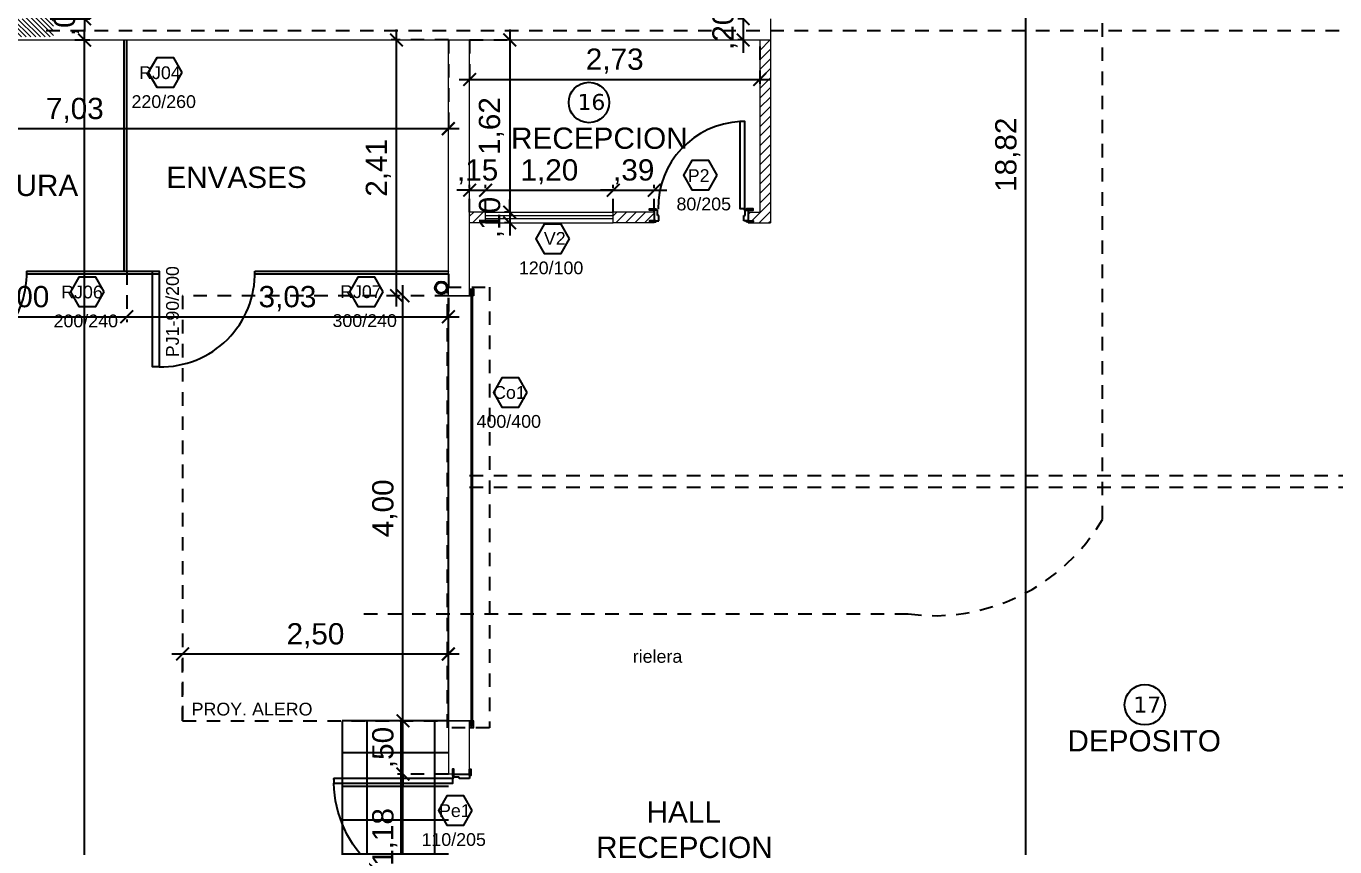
# Model space of a CAD drawing. Header units: metres. Extents: x 1166 to 1459, y -137 to 62.
# Drawn here: x 1261.83 to 1274.14, y -20.61 to -12.89 of the extents above; entities that cross this region are included whole.
import ezdxf

# ---------------------------------------------------------------- set-up
doc = ezdxf.new("R2010")
doc.units = ezdxf.units.M
doc.header["$LTSCALE"] = 0.508
doc.header["$PDMODE"] = 1
doc.header["$PDSIZE"] = -2
doc.linetypes.add('HIDDEN', pattern=[0.375, 0.25, -0.125])
doc.layers.get('0').update_dxf_attribs({"color": 9})
doc.layers.get('Defpoints').update_dxf_attribs({"color": 9})
for name, color, linetype in [('1-PROY', 9, 'HIDDEN'), ('2-Desig-Carp', 9, 'Continuous'), ('2-texto', 9, 'Continuous'), ('3-muros', 9, 'Continuous'), ('3-tabiques', 9, 'Continuous'), ('3-VISTA', 9, 'Continuous'), ('4-carpinterias', 9, 'Continuous'), ('8-cotas-100', 9, 'Continuous'), ('9-Hatch', 9, 'Continuous'), ('9-Hatch existente', 9, 'Continuous'), ('9-PISOS', 9, 'Continuous'), ('arq 0.09', 9, 'Continuous'), ('arq carpinterias', 9, 'Continuous'), ('instalación', 9, 'Continuous')]:
    doc.layers.add(name, color=color, linetype=linetype)
doc.layers.add('arq carpint 0.13', color=9, linetype='Continuous', lineweight=13)
doc.styles.add('swiss', font='swissel.ttf')
doc.dimstyles.new('dim-100', dxfattribs={"dimtxt": 0.2, "dimasz": 0.12, "dimexe": 0.05, "dimexo": 0, "dimgap": 0.05, "dimtad": 1, "dimzin": 4, "dimtxsty": 'swiss', "dimblk": 'ARCHTICK', "dimcen": 0.5, "dimdle": 0.1, "dimclrd": 256, "dimclre": 252, "dimclrt": 256, "dimadec": 0, "dimazin": 0, "dimtfac": 1, "dimtix": 1, "dimtmove": 2, "dimatfit": 3, "dimldrblk": 'OPEN30', "dimfxl": 0.05, "dimtolj": 1, "dimtzin": 0, "dimarcsym": 0})

# ---------------------------------------------------------------- blocks, each defined once
blk = doc.blocks.new('_ARCHTICK')
at = {"color": 0, "linetype": 'ByBlock', "const_width": 0.15}
blk.add_lwpolyline([(-0.5, -0.5), (0.5, 0.5)], dxfattribs=at)
blk = doc.blocks.new('*D26')
at = {"layer": '8-cotas-100', "linetype": 'Continuous', "lineweight": -2, "transparency": 16777216}
for p, q in [((1262.378, -12.757), (1262.378, -12.637)), ((1262.378, -12.817), (1262.378, -12.757)), ((1262.378, -12.817), (1262.378, -12.937))]:
    blk.add_line(p, q, dxfattribs=at)
at = {"layer": '8-cotas-100', "color": 252, "linetype": 'Continuous', "lineweight": -2, "transparency": 16777216}
for p, q in [((1262.084, -12.757), (1262.428, -12.757)), ((1262.054, -12.817), (1262.428, -12.817))]:
    blk.add_line(p, q, dxfattribs=at)
at = {"layer": 'Defpoints', "color": 0, "linetype": 'Continuous', "transparency": 16777216}
for p in [(1262.084, -12.757), (1262.378, -12.757), (1262.054, -12.817)]:
    blk.add_point(p, dxfattribs=at)
at = {"layer": '8-cotas-100', "linetype": 'Continuous', "lineweight": -2, "transparency": 16777216, "xscale": 0.12, "yscale": 0.12, "zscale": 0.12}
for p, rotation in [((1262.378, -12.757), 270), ((1262.378, -12.817), 90)]:
    blk.add_blockref('_ARCHTICK', p, dxfattribs=dict(at, rotation=rotation))
at = {"layer": '8-cotas-100', "linetype": 'Continuous', "lineweight": 0, "transparency": 16777216, "insert": (1262.207, -12.787), "char_height": 0.2, "attachment_point": 5, "rotation": 90, "style": 'swiss'}
blk.add_mtext('\\A1;,06', dxfattribs=at)
blk = doc.blocks.new('_Open30')
at = {"color": 0, "linetype": 'ByBlock', "lineweight": -2}
for p, q in [((-1, 0.27), (0, 0)), ((0, 0), (-1, -0.27)), ((0, 0), (-1, 0))]:
    blk.add_line(p, q, dxfattribs=at)
blk = doc.blocks.new('*D103')
at = {"layer": '8-cotas-100', "linetype": 'Continuous', "lineweight": -2, "transparency": 16777216}
for p, q in [((1262.378, -12.757), (1262.378, -12.637)), ((1262.378, -12.817), (1262.378, -12.757)), ((1262.378, -12.817), (1262.378, -12.937))]:
    blk.add_line(p, q, dxfattribs=at)
at = {"layer": '8-cotas-100', "color": 252, "linetype": 'Continuous', "lineweight": -2, "transparency": 16777216}
for p, q in [((1262.084, -12.757), (1262.428, -12.757)), ((1262.054, -12.817), (1262.428, -12.817))]:
    blk.add_line(p, q, dxfattribs=at)
at = {"layer": 'Defpoints', "color": 0, "linetype": 'Continuous', "transparency": 16777216}
for p in [(1262.084, -12.757), (1262.378, -12.757), (1262.054, -12.817)]:
    blk.add_point(p, dxfattribs=at)
at = {"layer": '8-cotas-100', "linetype": 'Continuous', "lineweight": -2, "transparency": 16777216, "xscale": 0.12, "yscale": 0.12, "zscale": 0.12}
for p, rotation in [((1262.378, -12.757), 270), ((1262.378, -12.817), 90)]:
    blk.add_blockref('_ARCHTICK', p, dxfattribs=dict(at, rotation=rotation))
at = {"layer": '8-cotas-100', "linetype": 'Continuous', "lineweight": 0, "transparency": 16777216, "insert": (1262.207, -12.787), "char_height": 0.2, "attachment_point": 5, "rotation": 90, "style": 'swiss'}
blk.add_mtext('\\A1;,06', dxfattribs=at)
blk = doc.blocks.new('*D120')
at = {"layer": '8-cotas-100', "color": 252, "linetype": 'HIDDEN', "lineweight": -2, "transparency": 16777216}
for p, q in [((1265.999, -13.017), (1265.999, -13.438)), ((1268.727, -13.077), (1268.727, -13.438))]:
    blk.add_line(p, q, dxfattribs=at)
at = {"layer": '8-cotas-100', "linetype": 'Continuous', "lineweight": -2, "transparency": 16777216}
blk.add_line((1265.899, -13.388), (1268.827, -13.388), dxfattribs=at)
at = {"layer": 'Defpoints', "color": 0, "linetype": 'Continuous', "transparency": 16777216}
for p in [(1265.999, -13.017), (1268.727, -13.077), (1268.727, -13.388)]:
    blk.add_point(p, dxfattribs=at)
at = {"layer": '8-cotas-100', "linetype": 'Continuous', "lineweight": -2, "transparency": 16777216, "xscale": 0.12, "yscale": 0.12, "zscale": 0.12, "rotation": 180}
blk.add_blockref('_ARCHTICK', (1265.999, -13.388), dxfattribs=at)
at = {"layer": '8-cotas-100', "linetype": 'Continuous', "lineweight": -2, "transparency": 16777216, "xscale": 0.12, "yscale": 0.12, "zscale": 0.12}
blk.add_blockref('_ARCHTICK', (1268.727, -13.388), dxfattribs=at)
at = {"layer": '8-cotas-100', "linetype": 'Continuous', "lineweight": 0, "transparency": 16777216, "insert": (1267.363, -13.216), "char_height": 0.2, "attachment_point": 5, "style": 'swiss'}
blk.add_mtext('\\A1;2,73', dxfattribs=at)
blk = doc.blocks.new('*D121')
at = {"layer": '3-tabiques', "linetype": 'Continuous', "lineweight": -2, "transparency": 16777216}
blk.add_line((1266.376, -12.917), (1266.376, -14.737), dxfattribs=at)
at = {"layer": '3-tabiques', "color": 252, "linetype": 'HIDDEN', "lineweight": -2, "transparency": 16777216}
for p, q in [((1265.999, -13.017), (1266.426, -13.017)), ((1266.376, -14.637), (1266.326, -14.637))]:
    blk.add_line(p, q, dxfattribs=at)
at = {"layer": 'Defpoints', "color": 0, "linetype": 'Continuous', "transparency": 16777216}
for p in [(1265.999, -13.017), (1266.376, -14.637), (1266.376, -14.637)]:
    blk.add_point(p, dxfattribs=at)
at = {"layer": '3-tabiques', "linetype": 'Continuous', "lineweight": -2, "transparency": 16777216, "xscale": 0.12, "yscale": 0.12, "zscale": 0.12}
for p, rotation in [((1266.376, -13.017), 90), ((1266.376, -14.637), 270)]:
    blk.add_blockref('_ARCHTICK', p, dxfattribs=dict(at, rotation=rotation))
at = {"layer": '3-tabiques', "linetype": 'Continuous', "lineweight": 0, "transparency": 16777216, "insert": (1266.204, -13.827), "char_height": 0.2, "attachment_point": 5, "rotation": 90, "style": 'swiss'}
blk.add_mtext('\\A1;1,62', dxfattribs=at)
blk = doc.blocks.new('P70 10CM')
at = {"color": 252}
blk.add_arc((374.863, -245.448), 0.81, 2.6514, 91.0609, dxfattribs=at)
at = {"layer": '4-carpinterias'}
for p, q in [((374.84, -244.6), (374.74, -244.6)), ((374.74, -244.6), (374.74, -244.642)), ((374.74, -244.642), (374.79, -244.642)), ((374.79, -244.642), (374.79, -244.63)), ((374.79, -244.63), (374.84, -244.63)), ((374.84, -244.63), (374.84, -244.6)), ((374.74, -245.484), (374.74, -245.442)), ((374.74, -245.442), (374.79, -245.442)), ((374.84, -245.484), (374.74, -245.484)), ((374.79, -245.442), (374.79, -245.454)), ((374.79, -245.454), (374.84, -245.454)), ((374.84, -245.454), (374.84, -245.484))]:
    blk.add_line(p, q, dxfattribs=at)
for points in [[(374.74, -244.615), (374.74, -244.554), (374.73, -244.554), (374.73, -244.615)], [(374.84, -244.615), (374.84, -244.554), (374.85, -244.554), (374.85, -244.615)], [(374.74, -245.469), (374.74, -245.53), (374.73, -245.53), (374.73, -245.469)], [(374.84, -245.469), (374.84, -245.53), (374.85, -245.53), (374.85, -245.469)], [(375.672, -245.406), (374.853, -245.406), (374.853, -245.451), (375.672, -245.451)]]:
    blk.add_lwpolyline(points, close=True, dxfattribs=at)
blk.add_circle((374.847, -245.452), 0.006, dxfattribs=at)
blk.add_arc((374.764, -245.447), 0.908, 359.7162, 0.2838, dxfattribs=at)
blk = doc.blocks.new('*D299')
at = {"layer": '8-cotas-100', "lineweight": -2, "transparency": 16777216}
for p, q in [((1268.571, -12.817), (1268.571, -12.697)), ((1268.571, -12.817), (1268.571, -13.017)), ((1268.571, -13.017), (1268.571, -13.137))]:
    blk.add_line(p, q, dxfattribs=at)
at = {"layer": '8-cotas-100', "color": 252, "lineweight": -2, "transparency": 16777216}
for p, q in [((1268.571, -12.817), (1268.521, -12.817)), ((1268.571, -13.017), (1268.521, -13.017))]:
    blk.add_line(p, q, dxfattribs=at)
at = {"layer": 'Defpoints', "color": 0, "transparency": 16777216}
for p in [(1268.571, -12.817), (1268.571, -13.017), (1268.571, -13.017)]:
    blk.add_point(p, dxfattribs=at)
at = {"layer": '8-cotas-100', "lineweight": -2, "transparency": 16777216, "xscale": 0.12, "yscale": 0.12, "zscale": 0.12}
for p, rotation in [((1268.571, -12.817), 270), ((1268.571, -13.017), 90)]:
    blk.add_blockref('_ARCHTICK', p, dxfattribs=dict(at, rotation=rotation))
at = {"layer": '8-cotas-100', "lineweight": 0, "transparency": 16777216, "insert": (1268.4, -12.917), "char_height": 0.2, "attachment_point": 5, "rotation": 90, "style": 'swiss'}
blk.add_mtext('\\A1;,20', dxfattribs=at)
blk = doc.blocks.new('*D358')
at = {"layer": '8-cotas-100', "lineweight": -2, "transparency": 16777216}
blk.add_line((1271.231, -23.607), (1271.231, -4.587), dxfattribs=at)
at = {"layer": '8-cotas-100', "color": 252, "lineweight": -2, "transparency": 16777216}
for p, q in [((1270.914, -4.687), (1271.281, -4.687)), ((1270.499, -23.507), (1271.281, -23.507))]:
    blk.add_line(p, q, dxfattribs=at)
at = {"layer": 'Defpoints', "color": 0, "transparency": 16777216}
for p in [(1270.914, -4.687), (1271.231, -4.687), (1270.499, -23.507)]:
    blk.add_point(p, dxfattribs=at)
at = {"layer": '8-cotas-100', "lineweight": -2, "transparency": 16777216, "xscale": 0.12, "yscale": 0.12, "zscale": 0.12}
for p, rotation in [((1271.231, -4.687), 90), ((1271.231, -23.507), 270)]:
    blk.add_blockref('_ARCHTICK', p, dxfattribs=dict(at, rotation=rotation))
at = {"layer": '8-cotas-100', "transparency": 16777216, "insert": (1271.06, -14.097), "char_height": 0.2, "attachment_point": 5, "rotation": 90, "style": 'swiss'}
blk.add_mtext('\\A1;18,82', dxfattribs=at)
blk = doc.blocks.new('*D369')
at = {"layer": '8-cotas-100', "lineweight": -2, "transparency": 16777216}
for p, q in [((1266.376, -14.637), (1266.376, -14.517)), ((1266.376, -14.637), (1266.376, -14.737)), ((1266.376, -14.737), (1266.376, -14.857))]:
    blk.add_line(p, q, dxfattribs=at)
at = {"layer": '8-cotas-100', "color": 252, "lineweight": -2, "transparency": 16777216}
for p, q in [((1266.376, -14.637), (1266.326, -14.637)), ((1266.376, -14.737), (1266.326, -14.737))]:
    blk.add_line(p, q, dxfattribs=at)
at = {"layer": 'Defpoints', "color": 0, "transparency": 16777216}
for p in [(1266.376, -14.637), (1266.376, -14.737), (1266.376, -14.737)]:
    blk.add_point(p, dxfattribs=at)
at = {"layer": '8-cotas-100', "lineweight": -2, "transparency": 16777216, "xscale": 0.12, "yscale": 0.12, "zscale": 0.12}
for p, rotation in [((1266.376, -14.637), 270), ((1266.376, -14.737), 90)]:
    blk.add_blockref('_ARCHTICK', p, dxfattribs=dict(at, rotation=rotation))
at = {"layer": '8-cotas-100', "transparency": 16777216, "insert": (1266.205, -14.687), "char_height": 0.2, "attachment_point": 5, "rotation": 90, "style": 'swiss'}
blk.add_mtext('\\A1;,10', dxfattribs=at)
blk = doc.blocks.new('*D388')
at = {"layer": '8-cotas-100', "lineweight": -2, "transparency": 16777216}
blk.add_line((1262.378, -37.917), (1262.378, -12.917), dxfattribs=at)
at = {"layer": '8-cotas-100', "color": 252, "lineweight": -2, "transparency": 16777216}
for p, q in [((1262.286, -13.017), (1262.428, -13.017)), ((1262.286, -37.817), (1262.428, -37.817))]:
    blk.add_line(p, q, dxfattribs=at)
at = {"layer": 'Defpoints', "color": 0, "transparency": 16777216}
for p in [(1262.286, -13.017), (1262.378, -13.017), (1262.286, -37.817)]:
    blk.add_point(p, dxfattribs=at)
at = {"layer": '8-cotas-100', "lineweight": -2, "transparency": 16777216, "xscale": 0.12, "yscale": 0.12, "zscale": 0.12}
for p, rotation in [((1262.378, -13.017), 90), ((1262.378, -37.817), 270)]:
    blk.add_blockref('_ARCHTICK', p, dxfattribs=dict(at, rotation=rotation))
at = {"layer": '8-cotas-100', "transparency": 16777216, "insert": (1262.207, -25.417), "char_height": 0.2, "attachment_point": 5, "rotation": 90, "style": 'swiss'}
blk.add_mtext('\\A1;24,80', dxfattribs=at)
blk = doc.blocks.new('*D450')
at = {"layer": '8-cotas-100', "color": 252, "linetype": 'HIDDEN', "lineweight": -2, "transparency": 16777216}
for p, q in [((1258.774, -13.017), (1258.774, -13.901)), ((1265.799, -13.017), (1265.799, -13.901))]:
    blk.add_line(p, q, dxfattribs=at)
at = {"layer": '8-cotas-100', "lineweight": -2, "transparency": 16777216}
blk.add_line((1258.674, -13.851), (1265.899, -13.851), dxfattribs=at)
at = {"layer": 'Defpoints', "color": 0, "transparency": 16777216}
for p in [(1258.774, -13.017), (1265.799, -13.017), (1265.799, -13.851)]:
    blk.add_point(p, dxfattribs=at)
at = {"layer": '8-cotas-100', "lineweight": -2, "transparency": 16777216, "xscale": 0.12, "yscale": 0.12, "zscale": 0.12, "rotation": 180}
blk.add_blockref('_ARCHTICK', (1258.774, -13.851), dxfattribs=at)
at = {"layer": '8-cotas-100', "lineweight": -2, "transparency": 16777216, "xscale": 0.12, "yscale": 0.12, "zscale": 0.12}
blk.add_blockref('_ARCHTICK', (1265.799, -13.851), dxfattribs=at)
at = {"layer": '8-cotas-100', "transparency": 16777216, "insert": (1262.286, -13.68), "char_height": 0.2, "attachment_point": 5, "style": 'swiss'}
blk.add_mtext('\\A1;7,03', dxfattribs=at)
blk = doc.blocks.new('*D453')
at = {"layer": '8-cotas-100', "color": 252, "linetype": 'HIDDEN', "lineweight": -2, "transparency": 16777216}
for p, q in [((1260.774, -15.217), (1260.774, -15.671)), ((1262.774, -15.192), (1262.774, -15.671))]:
    blk.add_line(p, q, dxfattribs=at)
at = {"layer": '8-cotas-100', "lineweight": -2, "transparency": 16777216}
blk.add_line((1260.674, -15.621), (1262.874, -15.621), dxfattribs=at)
at = {"layer": 'Defpoints', "color": 0, "transparency": 16777216}
for p in [(1260.774, -15.217), (1262.774, -15.192), (1262.774, -15.621)]:
    blk.add_point(p, dxfattribs=at)
at = {"layer": '8-cotas-100', "lineweight": -2, "transparency": 16777216, "xscale": 0.12, "yscale": 0.12, "zscale": 0.12, "rotation": 180}
blk.add_blockref('_ARCHTICK', (1260.774, -15.621), dxfattribs=at)
at = {"layer": '8-cotas-100', "lineweight": -2, "transparency": 16777216, "xscale": 0.12, "yscale": 0.12, "zscale": 0.12}
blk.add_blockref('_ARCHTICK', (1262.774, -15.621), dxfattribs=at)
at = {"layer": '8-cotas-100', "transparency": 16777216, "insert": (1261.774, -15.45), "char_height": 0.2, "attachment_point": 5, "style": 'swiss'}
blk.add_mtext('\\A1;2,00', dxfattribs=at)
blk = doc.blocks.new('*D454')
at = {"layer": '8-cotas-100', "color": 252, "linetype": 'HIDDEN', "lineweight": -2, "transparency": 16777216}
for p, q in [((1262.774, -15.192), (1262.774, -15.671)), ((1265.799, -15.217), (1265.799, -15.671))]:
    blk.add_line(p, q, dxfattribs=at)
at = {"layer": '8-cotas-100', "lineweight": -2, "transparency": 16777216}
blk.add_line((1262.674, -15.621), (1265.899, -15.621), dxfattribs=at)
at = {"layer": 'Defpoints', "color": 0, "transparency": 16777216}
for p in [(1262.774, -15.192), (1265.799, -15.217), (1265.799, -15.621)]:
    blk.add_point(p, dxfattribs=at)
at = {"layer": '8-cotas-100', "lineweight": -2, "transparency": 16777216, "xscale": 0.12, "yscale": 0.12, "zscale": 0.12, "rotation": 180}
blk.add_blockref('_ARCHTICK', (1262.774, -15.621), dxfattribs=at)
at = {"layer": '8-cotas-100', "lineweight": -2, "transparency": 16777216, "xscale": 0.12, "yscale": 0.12, "zscale": 0.12}
blk.add_blockref('_ARCHTICK', (1265.799, -15.621), dxfattribs=at)
at = {"layer": '8-cotas-100', "transparency": 16777216, "insert": (1264.286, -15.45), "char_height": 0.2, "attachment_point": 5, "style": 'swiss'}
blk.add_mtext('\\A1;3,03', dxfattribs=at)
blk = doc.blocks.new('*D506')
at = {"layer": '8-cotas-100', "color": 252, "linetype": 'HIDDEN', "lineweight": -2, "transparency": 16777216}
for p, q in [((1265.999, -14.637), (1265.999, -14.38)), ((1266.149, -14.637), (1266.149, -14.38))]:
    blk.add_line(p, q, dxfattribs=at)
at = {"layer": '8-cotas-100', "lineweight": -2, "transparency": 16777216}
for p, q in [((1265.999, -14.43), (1265.879, -14.43)), ((1265.999, -14.43), (1266.149, -14.43)), ((1266.149, -14.43), (1266.269, -14.43))]:
    blk.add_line(p, q, dxfattribs=at)
at = {"layer": 'Defpoints', "color": 0, "transparency": 16777216}
for p in [(1266.149, -14.43), (1265.999, -14.637), (1266.149, -14.637)]:
    blk.add_point(p, dxfattribs=at)
at = {"layer": '8-cotas-100', "lineweight": -2, "transparency": 16777216, "xscale": 0.12, "yscale": 0.12, "zscale": 0.12}
blk.add_blockref('_ARCHTICK', (1265.999, -14.43), dxfattribs=at)
at = {"layer": '8-cotas-100', "lineweight": -2, "transparency": 16777216, "xscale": 0.12, "yscale": 0.12, "zscale": 0.12, "rotation": 180}
blk.add_blockref('_ARCHTICK', (1266.149, -14.43), dxfattribs=at)
at = {"layer": '8-cotas-100', "transparency": 16777216, "insert": (1266.074, -14.258), "char_height": 0.2, "attachment_point": 5, "style": 'swiss'}
blk.add_mtext('\\A1;,15', dxfattribs=at)
blk = doc.blocks.new('*D507')
at = {"layer": '8-cotas-100', "color": 252, "linetype": 'HIDDEN', "lineweight": -2, "transparency": 16777216}
for p, q in [((1266.149, -14.637), (1266.149, -14.38)), ((1267.349, -14.637), (1267.349, -14.38))]:
    blk.add_line(p, q, dxfattribs=at)
at = {"layer": '8-cotas-100', "lineweight": -2, "transparency": 16777216}
blk.add_line((1266.049, -14.43), (1267.449, -14.43), dxfattribs=at)
at = {"layer": 'Defpoints', "color": 0, "transparency": 16777216}
for p in [(1267.349, -14.43), (1266.149, -14.637), (1267.349, -14.637)]:
    blk.add_point(p, dxfattribs=at)
at = {"layer": '8-cotas-100', "lineweight": -2, "transparency": 16777216, "xscale": 0.12, "yscale": 0.12, "zscale": 0.12, "rotation": 180}
blk.add_blockref('_ARCHTICK', (1266.149, -14.43), dxfattribs=at)
at = {"layer": '8-cotas-100', "lineweight": -2, "transparency": 16777216, "xscale": 0.12, "yscale": 0.12, "zscale": 0.12}
blk.add_blockref('_ARCHTICK', (1267.349, -14.43), dxfattribs=at)
at = {"layer": '8-cotas-100', "transparency": 16777216, "insert": (1266.749, -14.258), "char_height": 0.2, "attachment_point": 5, "style": 'swiss'}
blk.add_mtext('\\A1;1,20', dxfattribs=at)
blk = doc.blocks.new('*D508')
at = {"layer": '8-cotas-100', "color": 252, "linetype": 'HIDDEN', "lineweight": -2, "transparency": 16777216}
for p, q in [((1267.349, -14.637), (1267.349, -14.38)), ((1267.735, -14.637), (1267.735, -14.38))]:
    blk.add_line(p, q, dxfattribs=at)
at = {"layer": '8-cotas-100', "lineweight": -2, "transparency": 16777216}
for p, q in [((1267.349, -14.43), (1267.229, -14.43)), ((1267.349, -14.43), (1267.735, -14.43)), ((1267.735, -14.43), (1267.855, -14.43))]:
    blk.add_line(p, q, dxfattribs=at)
at = {"layer": 'Defpoints', "color": 0, "transparency": 16777216}
for p in [(1267.735, -14.43), (1267.349, -14.637), (1267.735, -14.637)]:
    blk.add_point(p, dxfattribs=at)
at = {"layer": '8-cotas-100', "lineweight": -2, "transparency": 16777216, "xscale": 0.12, "yscale": 0.12, "zscale": 0.12}
blk.add_blockref('_ARCHTICK', (1267.349, -14.43), dxfattribs=at)
at = {"layer": '8-cotas-100', "lineweight": -2, "transparency": 16777216, "xscale": 0.12, "yscale": 0.12, "zscale": 0.12, "rotation": 180}
blk.add_blockref('_ARCHTICK', (1267.735, -14.43), dxfattribs=at)
at = {"layer": '8-cotas-100', "transparency": 16777216, "insert": (1267.542, -14.258), "char_height": 0.2, "attachment_point": 5, "style": 'swiss'}
blk.add_mtext('\\A1;,39', dxfattribs=at)
blk = doc.blocks.new('PUERTA EMERG')
for p, q in [((354.091, -229.695), (354.241, -229.695)), ((354.091, -229.725), (354.091, -229.695)), ((354.141, -229.725), (354.091, -229.725)), ((354.141, -229.737), (354.141, -229.725)), ((354.241, -229.737), (354.141, -229.737)), ((354.241, -229.695), (354.241, -229.737)), ((354.141, -230.849), (354.091, -230.849)), ((354.091, -230.849), (354.091, -230.879)), ((354.091, -230.879), (354.241, -230.879)), ((354.241, -230.837), (354.141, -230.837)), ((354.141, -230.837), (354.141, -230.849)), ((354.241, -230.879), (354.241, -230.837))]:
    blk.add_line(p, q)
for points in [[(354.091, -229.71), (354.091, -229.649), (354.081, -229.649), (354.081, -229.71)], [(354.241, -229.71), (354.241, -229.649), (354.251, -229.649), (354.251, -229.71)], [(352.965, -230.793), (354.084, -230.793), (354.084, -230.838), (352.965, -230.838)], [(354.091, -230.864), (354.091, -230.925), (354.081, -230.925), (354.081, -230.864)], [(354.241, -230.864), (354.241, -230.925), (354.251, -230.925), (354.251, -230.864)]]:
    blk.add_lwpolyline(points, close=True)
blk.add_circle((354.084, -230.847), 0.006)
at = {"color": 252}
blk.add_arc((354.047, -230.816), 1.083, 85.0526, 178.7845, dxfattribs=at)
blk.add_arc((353.873, -230.833), 0.908, 179.7162, 180.2838)
blk = doc.blocks.new('*D509')
at = {"layer": '8-cotas-100', "lineweight": -2, "transparency": 16777216}
for p, q in [((1266.376, -14.637), (1266.376, -14.517)), ((1266.376, -14.637), (1266.376, -14.737)), ((1266.376, -14.737), (1266.376, -14.857))]:
    blk.add_line(p, q, dxfattribs=at)
at = {"layer": '8-cotas-100', "color": 252, "lineweight": -2, "transparency": 16777216}
for p, q in [((1266.376, -14.637), (1266.326, -14.637)), ((1266.376, -14.737), (1266.326, -14.737))]:
    blk.add_line(p, q, dxfattribs=at)
at = {"layer": 'Defpoints', "color": 0, "transparency": 16777216}
for p in [(1266.376, -14.637), (1266.376, -14.737), (1266.376, -14.737)]:
    blk.add_point(p, dxfattribs=at)
at = {"layer": '8-cotas-100', "lineweight": -2, "transparency": 16777216, "xscale": 0.12, "yscale": 0.12, "zscale": 0.12}
for p, rotation in [((1266.376, -14.637), 270), ((1266.376, -14.737), 90)]:
    blk.add_blockref('_ARCHTICK', p, dxfattribs=dict(at, rotation=rotation))
at = {"layer": '8-cotas-100', "transparency": 16777216, "insert": (1266.205, -14.687), "char_height": 0.2, "attachment_point": 5, "rotation": 90, "style": 'swiss'}
blk.add_mtext('\\A1;,10', dxfattribs=at)
blk = doc.blocks.new('*D511')
at = {"layer": '8-cotas-100', "color": 252, "linetype": 'HIDDEN', "lineweight": -2, "transparency": 16777216}
for p, q in [((1265.799, -19.923), (1265.322, -19.923)), ((1265.799, -21.107), (1265.322, -21.107))]:
    blk.add_line(p, q, dxfattribs=at)
at = {"layer": '8-cotas-100', "lineweight": -2, "transparency": 16777216}
blk.add_line((1265.372, -21.207), (1265.372, -19.823), dxfattribs=at)
at = {"layer": 'Defpoints', "color": 0, "transparency": 16777216}
for p in [(1265.372, -19.923), (1265.799, -19.923), (1265.799, -21.107)]:
    blk.add_point(p, dxfattribs=at)
at = {"layer": '8-cotas-100', "lineweight": -2, "transparency": 16777216, "xscale": 0.12, "yscale": 0.12, "zscale": 0.12}
for p, rotation in [((1265.372, -19.923), 90), ((1265.372, -21.107), 270)]:
    blk.add_blockref('_ARCHTICK', p, dxfattribs=dict(at, rotation=rotation))
at = {"layer": '8-cotas-100', "transparency": 16777216, "insert": (1265.201, -20.515), "char_height": 0.2, "attachment_point": 5, "rotation": 90, "style": 'swiss'}
blk.add_mtext('\\A1;1,18', dxfattribs=at)
blk = doc.blocks.new('*D512')
at = {"layer": '8-cotas-100', "lineweight": -2, "transparency": 16777216}
for p, q in [((1265.372, -19.423), (1265.372, -19.303)), ((1265.372, -19.923), (1265.372, -19.423)), ((1265.372, -19.923), (1265.372, -20.043))]:
    blk.add_line(p, q, dxfattribs=at)
at = {"layer": '8-cotas-100', "color": 252, "linetype": 'HIDDEN', "lineweight": -2, "transparency": 16777216}
for p, q in [((1265.799, -19.423), (1265.322, -19.423)), ((1265.799, -19.923), (1265.322, -19.923))]:
    blk.add_line(p, q, dxfattribs=at)
at = {"layer": 'Defpoints', "color": 0, "transparency": 16777216}
for p in [(1265.372, -19.423), (1265.799, -19.423), (1265.799, -19.923)]:
    blk.add_point(p, dxfattribs=at)
at = {"layer": '8-cotas-100', "lineweight": -2, "transparency": 16777216, "xscale": 0.12, "yscale": 0.12, "zscale": 0.12}
for p, rotation in [((1265.372, -19.423), 270), ((1265.372, -19.923), 90)]:
    blk.add_blockref('_ARCHTICK', p, dxfattribs=dict(at, rotation=rotation))
at = {"layer": '8-cotas-100', "transparency": 16777216, "insert": (1265.201, -19.673), "char_height": 0.2, "attachment_point": 5, "rotation": 90, "style": 'swiss'}
blk.add_mtext('\\A1;,50', dxfattribs=at)
blk = doc.blocks.new('*D513')
at = {"layer": '8-cotas-100', "lineweight": -2, "transparency": 16777216}
blk.add_line((1265.372, -19.523), (1265.372, -15.323), dxfattribs=at)
at = {"layer": '8-cotas-100', "color": 252, "linetype": 'HIDDEN', "lineweight": -2, "transparency": 16777216}
for p, q in [((1265.799, -15.423), (1265.322, -15.423)), ((1265.799, -19.423), (1265.322, -19.423))]:
    blk.add_line(p, q, dxfattribs=at)
at = {"layer": 'Defpoints', "color": 0, "transparency": 16777216}
for p in [(1265.372, -15.423), (1265.799, -15.423), (1265.799, -19.423)]:
    blk.add_point(p, dxfattribs=at)
at = {"layer": '8-cotas-100', "lineweight": -2, "transparency": 16777216, "xscale": 0.12, "yscale": 0.12, "zscale": 0.12}
for p, rotation in [((1265.372, -15.423), 90), ((1265.372, -19.423), 270)]:
    blk.add_blockref('_ARCHTICK', p, dxfattribs=dict(at, rotation=rotation))
at = {"layer": '8-cotas-100', "transparency": 16777216, "insert": (1265.201, -17.423), "char_height": 0.2, "attachment_point": 5, "rotation": 90, "style": 'swiss'}
blk.add_mtext('\\A1;4,00', dxfattribs=at)
blk = doc.blocks.new('*D514')
at = {"layer": '8-cotas-100', "lineweight": -2, "transparency": 16777216}
blk.add_line((1265.312, -15.523), (1265.312, -12.917), dxfattribs=at)
at = {"layer": '8-cotas-100', "color": 252, "linetype": 'HIDDEN', "lineweight": -2, "transparency": 16777216}
for p, q in [((1265.799, -13.017), (1265.262, -13.017)), ((1265.799, -15.423), (1265.262, -15.423))]:
    blk.add_line(p, q, dxfattribs=at)
at = {"layer": 'Defpoints', "color": 0, "transparency": 16777216}
for p in [(1265.312, -13.017), (1265.799, -13.017), (1265.799, -15.423)]:
    blk.add_point(p, dxfattribs=at)
at = {"layer": '8-cotas-100', "lineweight": -2, "transparency": 16777216, "xscale": 0.12, "yscale": 0.12, "zscale": 0.12}
for p, rotation in [((1265.312, -13.017), 90), ((1265.312, -15.423), 270)]:
    blk.add_blockref('_ARCHTICK', p, dxfattribs=dict(at, rotation=rotation))
at = {"layer": '8-cotas-100', "transparency": 16777216, "insert": (1265.141, -14.22), "char_height": 0.2, "attachment_point": 5, "rotation": 90, "style": 'swiss'}
blk.add_mtext('\\A1;2,41', dxfattribs=at)
blk = doc.blocks.new('*D525')
at = {"layer": '8-cotas-100', "lineweight": -2, "transparency": 16777216}
blk.add_line((1263.199, -18.793), (1265.899, -18.793), dxfattribs=at)
at = {"layer": '8-cotas-100', "color": 252, "linetype": 'HIDDEN', "lineweight": -2, "transparency": 16777216}
for p, q in [((1263.299, -19.423), (1263.299, -18.743)), ((1265.799, -19.423), (1265.799, -18.743))]:
    blk.add_line(p, q, dxfattribs=at)
at = {"layer": 'Defpoints', "color": 0, "transparency": 16777216}
for p in [(1265.799, -18.793), (1263.299, -19.423), (1265.799, -19.423)]:
    blk.add_point(p, dxfattribs=at)
at = {"layer": '8-cotas-100', "lineweight": -2, "transparency": 16777216, "xscale": 0.12, "yscale": 0.12, "zscale": 0.12, "rotation": 180}
blk.add_blockref('_ARCHTICK', (1263.299, -18.793), dxfattribs=at)
at = {"layer": '8-cotas-100', "lineweight": -2, "transparency": 16777216, "xscale": 0.12, "yscale": 0.12, "zscale": 0.12}
blk.add_blockref('_ARCHTICK', (1265.799, -18.793), dxfattribs=at)
at = {"layer": '8-cotas-100', "transparency": 16777216, "insert": (1264.549, -18.622), "char_height": 0.2, "attachment_point": 5, "style": 'swiss'}
blk.add_mtext('\\A1;2,50', dxfattribs=at)

msp = doc.modelspace()

# ---------------------------------------------------------------- hatches: boundary and pattern name
at = {"layer": '3-tabiques', "linetype": 'Continuous', "lineweight": 0}
h = msp.add_hatch(dxfattribs=at)
h.set_pattern_fill('ANSI31', color=256, scale=0.02)
h.paths.add_polyline_path([(1266.149, -14.637), (1265.999, -14.637), (1265.999, -14.737), (1266.149, -14.737)])
h.paths.add_polyline_path([(1267.735, -14.637), (1267.349, -14.637), (1267.349, -14.737), (1267.735, -14.737), (1267.735, -14.727), (1267.689, -14.727), (1267.689, -14.717), (1267.735, -14.717)])
h.paths.add_polyline_path([(1268.827, -13.017), (1268.727, -13.017), (1268.727, -14.637), (1268.619, -14.637), (1268.619, -14.717), (1268.665, -14.717), (1268.665, -14.727), (1268.619, -14.727), (1268.619, -14.737), (1268.827, -14.737)])
at = {"layer": '9-Hatch'}
h = msp.add_hatch(dxfattribs=at)
h.set_pattern_fill('NET', color=256, scale=0.1)
h.set_pattern_definition([(0, (1267.2586, -37.81712), (0, 0.3175), []), (90, (1267.2586, -37.81712), (-0.3175, 0), [])])
h.paths.add_polyline_path([(1264.799, -19.43), (1264.799, -37.817), (1267.183, -37.812), (1267.183, -37.717), (1267.259, -37.717), (1267.259, -33.617), (1265.799, -33.62), (1265.799, -19.415)])
at = {"layer": '9-Hatch existente', "linetype": 'Continuous', "lineweight": 0}
h = msp.add_hatch(dxfattribs=at)
h.set_pattern_fill('ANSI31', color=256, scale=0.01, angle=-90)
h.paths.add_polyline_path([(1287.324, 12.133), (1287.524, 12.133), (1287.524, -0.607), (1287.524, -0.667), (1262.024, -0.667), (1262.085, -12.989), (1258.774, -12.989), (1258.774, -37.917), (1258.574, -37.917), (1258.574, -12.817), (1261.824, -12.817), (1261.824, -0.467), (1287.324, -0.467)])

# ---------------------------------------------------------------- linework, layer by layer
at = {"layer": '1-PROY'}
for p, q in [((1262.018, -12.927), (1275.904, -12.927)), ((1265.999, -17.115), (1275.904, -17.115)), ((1265.999, -17.225), (1275.904, -17.225))]:
    msp.add_line(p, q, dxfattribs=at)
msp.add_lwpolyline([(1265.004, -18.417), (1270.122, -18.417, 0.302322), (1271.95, -17.527), (1271.95, -3.797)], format="xyb", dxfattribs=at)
msp.add_lwpolyline([(1265.792, -15.344), (1266.185, -15.344), (1266.185, -19.487), (1265.792, -19.487)], close=True, dxfattribs=at)
msp.add_lwpolyline([(1265.799, -15.423), (1263.299, -15.423), (1263.299, -19.423), (1265.799, -19.423)], dxfattribs=at)
at = {"layer": '2-texto'}
for centre in [(1267.121, -13.605), (1272.349, -19.271)]:
    msp.add_circle(centre, 0.19, dxfattribs=at)
at = {"layer": '3-muros', "linetype": 'Continuous', "lineweight": 0}
for p, q in [((1268.828, -12.817), (1268.828, -13.017)), ((1260.944, -13.017), (1268.828, -13.017)), ((1265.799, -15.423), (1265.799, -13.017)), ((1265.999, -15.423), (1265.999, -13.017)), ((1265.799, -15.423), (1265.999, -15.423)), ((1265.999, -15.423), (1265.799, -15.423)), ((1265.799, -19.423), (1265.999, -19.423)), ((1265.799, -19.423), (1265.999, -19.423)), ((1265.799, -19.423), (1265.999, -19.423)), ((1265.999, -19.423), (1265.799, -19.423)), ((1265.799, -19.423), (1265.799, -19.923)), ((1265.999, -19.923), (1265.999, -19.423)), ((1265.999, -19.923), (1265.799, -19.923)), ((1265.999, -19.923), (1265.799, -19.923))]:
    msp.add_line(p, q, dxfattribs=at)
at = {"layer": '3-tabiques', "linetype": 'Continuous', "lineweight": 0}
for p, q in [((1268.727, -13.017), (1268.727, -14.637)), ((1268.827, -13.017), (1268.827, -14.737)), ((1266.149, -14.637), (1265.999, -14.637)), ((1266.149, -14.737), (1266.149, -14.637)), ((1267.735, -14.637), (1267.349, -14.637)), ((1267.349, -14.737), (1267.349, -14.637)), ((1267.735, -14.737), (1267.735, -14.637)), ((1268.619, -14.737), (1268.619, -14.637)), ((1268.619, -14.637), (1268.727, -14.637)), ((1266.149, -14.737), (1265.999, -14.737)), ((1267.735, -14.737), (1267.349, -14.737)), ((1268.619, -14.737), (1268.827, -14.737))]:
    msp.add_line(p, q, dxfattribs=at)
at = {"layer": '3-VISTA'}
msp.add_line((1265.799, -19.423), (1265.799, -15.444), dxfattribs=at)
at = {"layer": '4-carpinterias', "linetype": 'Continuous', "lineweight": 0}
for p, q in [((1266.149, -14.637), (1267.349, -14.637)), ((1266.149, -14.667), (1267.349, -14.667)), ((1266.149, -14.697), (1267.349, -14.697)), ((1266.149, -14.737), (1267.349, -14.737))]:
    msp.add_line(p, q, dxfattribs=at)
at = {"layer": '4-carpinterias', "flags": 128}
for points in [[(1262.749, -15.192), (1262.749, -13.017)], [(1262.774, -15.192), (1262.774, -13.017)], [(1261.833, -15.192), (1263.078, -15.192)], [(1261.833, -15.217), (1263.078, -15.217)], [(1263.978, -15.192), (1265.799, -15.192), (1265.799, -15.192)], [(1263.979, -15.217), (1265.799, -15.217), (1265.799, -15.217)]]:
    msp.add_lwpolyline(points, dxfattribs=at)
at = {"layer": '4-carpinterias'}
msp.add_lwpolyline([(1263.018, -15.192), (1263.078, -15.192), (1263.078, -16.092), (1263.018, -16.092)], close=True, dxfattribs=at)
for centre in [(1260.952, -15.21), (1263.097, -15.21)]:
    msp.add_arc(centre, 0.882, 268.8136, 1.1864, dxfattribs=at)
at = {"layer": '8-cotas-100'}
msp.add_point((1271.749, -18.055), dxfattribs=at)
at = {"layer": '9-PISOS'}
msp.add_line((1265.799, -19.423), (1264.799, -19.423), dxfattribs=at)
at = {"layer": '9-PISOS', "flags": 128}
msp.add_lwpolyline([(1264.799, -19.423), (1264.799, -37.817), (1265.799, -37.817)], dxfattribs=at)
at = {"layer": 'arq 0.09'}
for p, q in [((1266.012, -15.361), (1266.012, -19.474)), ((1266.027, -19.474), (1266.027, -15.361)), ((1266.012, -19.474), (1266.027, -19.474))]:
    msp.add_line(p, q, dxfattribs=at)
at = {"layer": 'arq carpint 0.13'}
for p, q in [((1265.999, -15.423), (1266.009, -15.423)), ((1266.009, -15.413), (1266.007, -15.413)), ((1266.007, -15.413), (1266.007, -15.421)), ((1266.009, -15.423), (1266.009, -15.413)), ((1266.03, -15.423), (1266.03, -15.413)), ((1266.03, -15.413), (1266.032, -15.413)), ((1266.032, -15.413), (1266.032, -15.421)), ((1265.999, -19.423), (1266.009, -19.423)), ((1266.007, -19.433), (1266.007, -19.425)), ((1266.009, -19.433), (1266.007, -19.433)), ((1266.009, -19.423), (1266.009, -19.433)), ((1266.03, -19.423), (1266.03, -19.433)), ((1266.03, -19.433), (1266.032, -19.433)), ((1266.032, -19.433), (1266.032, -19.425))]:
    msp.add_line(p, q, dxfattribs=at)
for points in [[(1266.009, -15.423), (1265.999, -15.423), (1265.999, -15.359), (1266.04, -15.359), (1266.04, -15.423), (1266.03, -15.423)], [(1266.007, -15.421), (1266.001, -15.421), (1266.001, -15.361), (1266.038, -15.361), (1266.038, -15.421), (1266.032, -15.421)], [(1266.009, -19.423), (1265.999, -19.423), (1265.999, -19.487), (1266.04, -19.487), (1266.04, -19.423), (1266.03, -19.423)], [(1266.007, -19.425), (1266.001, -19.425), (1266.001, -19.485), (1266.038, -19.485), (1266.038, -19.425), (1266.032, -19.425)]]:
    msp.add_lwpolyline(points, dxfattribs=at)
at = {"layer": 'arq carpinterias'}
for points in [[(1263.296, -13.324), (1263.216, -13.186), (1263.057, -13.186), (1262.977, -13.324), (1263.057, -13.462), (1263.216, -13.462)], [(1268.328, -14.288), (1268.249, -14.15), (1268.089, -14.15), (1268.009, -14.288), (1268.089, -14.426), (1268.249, -14.426)], [(1266.939, -14.888), (1266.859, -14.75), (1266.7, -14.75), (1266.62, -14.888), (1266.7, -15.027), (1266.859, -15.027)], [(1262.563, -15.387), (1262.483, -15.249), (1262.324, -15.249), (1262.244, -15.387), (1262.324, -15.525), (1262.483, -15.525)], [(1265.186, -15.385), (1265.107, -15.247), (1264.947, -15.247), (1264.868, -15.385), (1264.947, -15.523), (1265.107, -15.523)], [(1266.541, -16.332), (1266.461, -16.194), (1266.302, -16.194), (1266.222, -16.332), (1266.302, -16.47), (1266.461, -16.47)], [(1266.023, -20.267), (1265.944, -20.129), (1265.784, -20.129), (1265.705, -20.267), (1265.784, -20.405), (1265.944, -20.405)]]:
    msp.add_lwpolyline(points, close=True, dxfattribs=at)
at = {"layer": 'instalación'}
for radius in [0.06, 0.05]:
    msp.add_circle((1265.732, -15.348), radius, dxfattribs=at)

# ---------------------------------------------------------------- block references
at = {"layer": '4-carpinterias', "rotation": 90}
msp.add_blockref('P70 10CM', (1023.135, -389.457), dxfattribs=at)
at = {"layer": '4-carpinterias', "xscale": -1, "rotation": 180}
msp.add_blockref('PUERTA EMERG', (911.758, -250.802), dxfattribs=at)

# ---------------------------------------------------------------- texts
at = {"layer": '2-Desig-Carp', "char_height": 0.12, "width": 5.11385, "attachment_point": 3, "style": 'swiss'}
for s, insert in [('RJ04', (1263.282, -13.265)), ('\\pi-0.36,l0.48,t0.48;{\\fArial|b0|i0|c0|p34;220/260}', (1263.425, -13.537)), ('P2', (1268.255, -14.233)), ('\\pi-0.36,l0.48,t0.48;{\\fArial|b0|i0|c0|p34;80/205}', (1268.457, -14.5)), ('V2', (1266.902, -14.824)), ('\\pi-0.36,l0.48,t0.48;{\\fArial|b0|i0|c0|p34;120/100}', (1267.068, -15.101)), ('RJ06', (1262.549, -15.328)), ('RJ07', (1265.172, -15.325)), ('\\pi-0.36,l0.48,t0.48;{\\fArial|b0|i0|c0|p34;200/240}', (1262.692, -15.6)), ('\\pi-0.36,l0.48,t0.48;{\\fArial|b0|i0|c0|p34;300/240}', (1265.315, -15.597)), ('Co1', (1266.527, -16.273)), ('\\pi-0.36,l0.48,t0.48;{\\fArial|b0|i0|c0|p34;400/400}', (1266.67, -16.545)), ('{\\fArial|b0|i0|c0|p34;rielera}', (1267.999, -18.756)), ('\\pi-0.36,l0.48,t0.48;{\\fArial|b0|i0|c0|p34;PROY. ALERO}', (1264.521, -19.252)), ('Pe1', (1266.009, -20.207)), ('\\pi-0.36,l0.48,t0.48;{\\fArial|b0|i0|c0|p34;110/205}', (1266.152, -20.479))]:
    msp.add_mtext(s, dxfattribs=dict(at, insert=insert))
at = {"layer": '2-Desig-Carp', "insert": (1263.266, -16.002), "char_height": 0.12, "width": 1.12709, "attachment_point": 7, "rotation": 90, "style": 'swiss'}
msp.add_mtext('PJ1-90/200', dxfattribs=at)
at = {"layer": '2-texto', "style": 'swiss'}
for s, insert, char_height, width, attachment_point in [('{\\fVerdana|b0|i0|c0|p34;16}', (1267.013, -13.678), 0.15, 0.29475, 7), ('\\pi0.37649;{\\fArial|b0|i0|c0|p34;RECEPCION}', (1266.012, -13.841), 0.2, 2.36921, 1), ('\\pi0.543;{\\fArial|b0|i0|c0|p34;ENVASES}', (1262.604, -14.209), 0.2, 2.36921, 1), ('\\pi0.62015;{\\fArial|b0|i0|c0|p34;BASURA}', (1260.549, -14.285), 0.2, 2.36921, 1), ('{\\fVerdana|b0|i0|c0|p34;17}', (1272.241, -19.344), 0.15, 0.29475, 7), ('\\pi0.47976;{\\fArial|b0|i0|c0|p34;DEPOSITO}', (1271.141, -19.51), 0.2, 2.36921, 1), ('\\pi0.85132;{\\fArial|b0|i0|c0|p34;HALL \\P\\pi0.37649;RECEPCION}', (1266.812, -20.179), 0.2, 2.36921, 1)]:
    msp.add_mtext(s, dxfattribs=dict(at, insert=insert, char_height=char_height, width=width, attachment_point=attachment_point))

# ---------------------------------------------------------------- dimensions: what is measured, and where the dimension line sits
at = {"layer": '3-tabiques', "linetype": 'Continuous', "lineweight": 0}
dim = msp.add_linear_dim(base=(1266.376, -14.637), p1=(1265.999, -13.017), p2=(1266.376, -14.637), angle=90, dimstyle='dim-100', dxfattribs=at)
dim.commit()
dim.dimension.update_dxf_attribs({"geometry": '*D121', "text_midpoint": (1266.204, -13.827)})
at = {"layer": '8-cotas-100'}
for base, p1, p2, picture, middle in [((1271.231, -4.687), (1270.499, -23.507), (1270.914, -4.687), '*D358', (1271.06, -14.097)), ((1262.378, -13.017), (1262.286, -37.817), (1262.286, -13.017), '*D388', (1262.207, -25.417)), ((1265.312, -13.017), (1265.799, -15.423), (1265.799, -13.017), '*D514', (1265.141, -14.22)), ((1266.376, -14.737), (1266.376, -14.637), (1266.376, -14.737), '*D369', (1266.205, -14.687)), ((1266.376, -14.737), (1266.376, -14.637), (1266.376, -14.737), '*D509', (1266.205, -14.687)), ((1265.372, -15.423), (1265.799, -19.423), (1265.799, -15.423), '*D513', (1265.201, -17.423)), ((1265.372, -19.423), (1265.799, -19.923), (1265.799, -19.423), '*D512', (1265.201, -19.673)), ((1265.372, -19.923), (1265.799, -21.107), (1265.799, -19.923), '*D511', (1265.201, -20.515))]:
    dim = msp.add_linear_dim(base=base, p1=p1, p2=p2, angle=90, dimstyle='dim-100', dxfattribs=at)
    dim.commit()
    dim.dimension.update_dxf_attribs({"geometry": picture, "text_midpoint": middle})
at = {"layer": '8-cotas-100', "linetype": 'Continuous', "lineweight": 0}
for picture in ['*D26', '*D103']:
    dim = msp.add_linear_dim(base=(1262.378, -12.757), p1=(1262.054, -12.817), p2=(1262.084, -12.757), angle=90, dimstyle='dim-100', dxfattribs=at)
    dim.commit()
    dim.dimension.update_dxf_attribs({"geometry": picture, "text_midpoint": (1262.207, -12.787)})
at = {"layer": '8-cotas-100', "lineweight": 0}
dim = msp.add_linear_dim(base=(1268.571, -13.017), p1=(1268.571, -12.817), p2=(1268.571, -13.017), angle=90, dimstyle='dim-100', dxfattribs=at)
dim.commit()
dim.dimension.update_dxf_attribs({"geometry": '*D299', "text_midpoint": (1268.4, -12.917)})
at = {"layer": '8-cotas-100'}
for base, p1, p2, picture, middle in [((1265.798612736, -13.851405853), (1258.773612736, -13.017122324), (1265.798612736, -13.017122324), '*D450', (1262.286112736, -13.679837226)), ((1262.774, -15.621), (1260.774, -15.217), (1262.774, -15.192), '*D453', (1261.774, -15.45)), ((1265.798612736, -15.621320853), (1262.773612736, -15.192122324), (1265.798612736, -15.217122324), '*D454', (1264.286112736, -15.449752226))]:
    dim = msp.add_linear_dim(base=base, p1=p1, p2=p2, dimstyle='dim-100', override={"dimfxl": 0.001}, dxfattribs=at)
    dim.commit()
    dim.dimension.update_dxf_attribs({"geometry": picture, "text_midpoint": middle})
at = {"layer": '8-cotas-100', "linetype": 'Continuous', "lineweight": 0}
dim = msp.add_linear_dim(base=(1268.727, -13.388), p1=(1265.999, -13.017), p2=(1268.727, -13.077), dimstyle='dim-100', dxfattribs=at)
dim.commit()
dim.dimension.update_dxf_attribs({"geometry": '*D120', "text_midpoint": (1267.363, -13.216)})
at = {"layer": '8-cotas-100'}
for base, p1, p2, picture, middle in [((1266.149, -14.43), (1265.999, -14.637), (1266.149, -14.637), '*D506', (1266.074, -14.258)), ((1267.349, -14.43), (1266.149, -14.637), (1267.349, -14.637), '*D507', (1266.749, -14.258)), ((1267.735, -14.43), (1267.349, -14.637), (1267.735, -14.637), '*D508', (1267.542, -14.258)), ((1265.799, -18.793), (1263.299, -19.423), (1265.799, -19.423), '*D525', (1264.549, -18.622))]:
    dim = msp.add_linear_dim(base=base, p1=p1, p2=p2, dimstyle='dim-100', dxfattribs=at)
    dim.commit()
    dim.dimension.update_dxf_attribs({"geometry": picture, "text_midpoint": middle})

doc.saveas('drawing.dxf')
